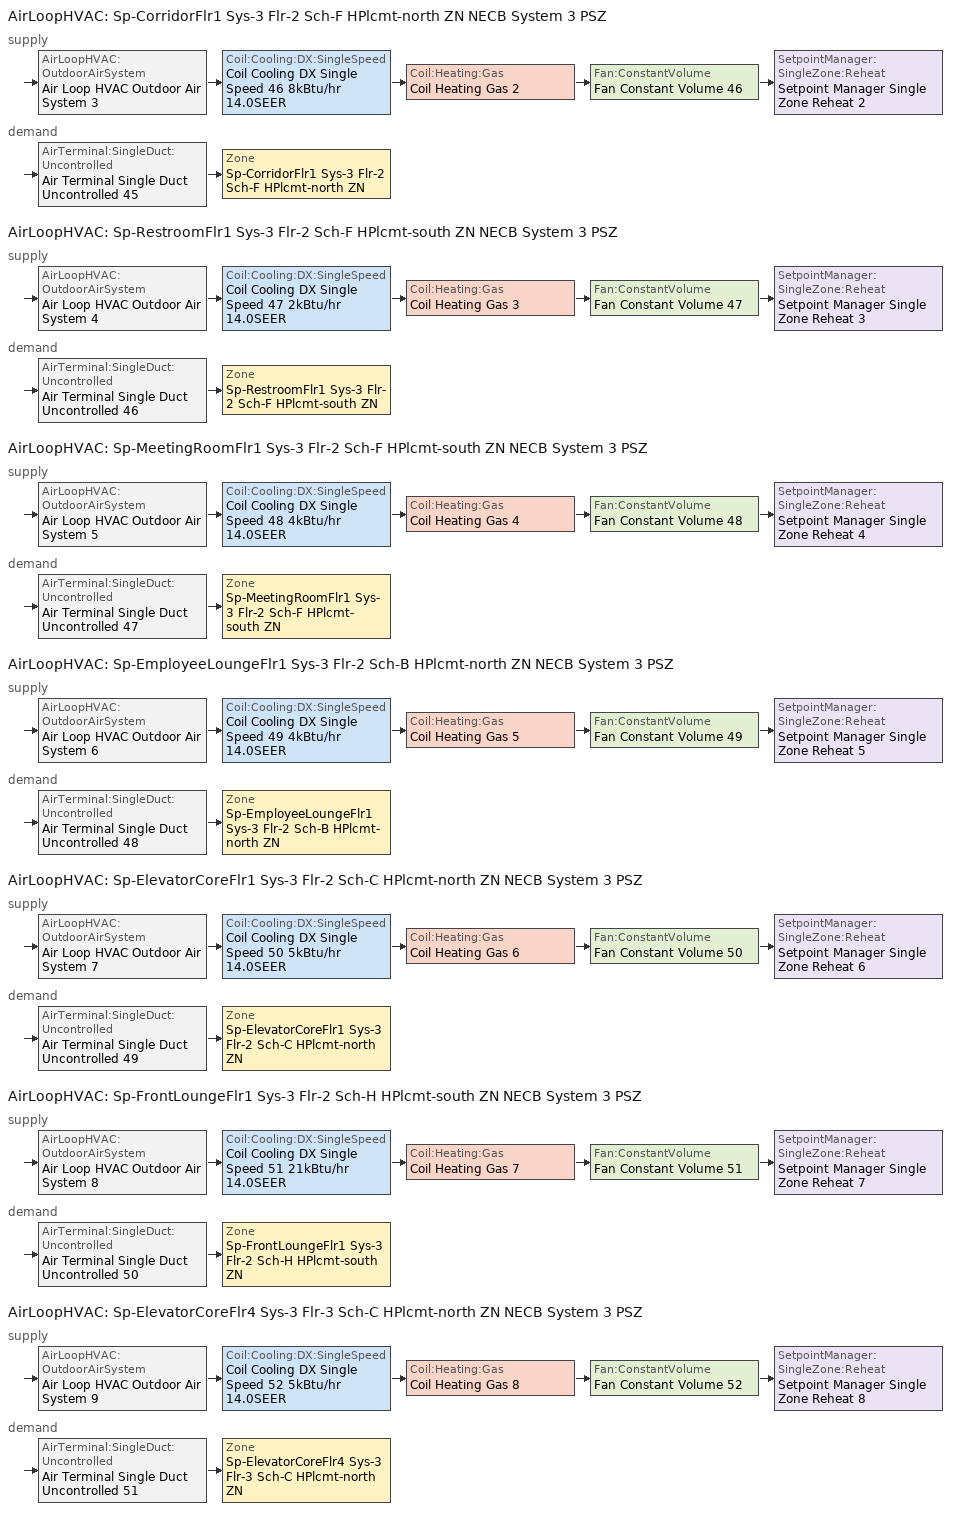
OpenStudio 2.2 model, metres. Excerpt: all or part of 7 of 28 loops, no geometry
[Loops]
AirLoopHVAC 'Sp-CorridorFlr1 Sys-3 Flr-2 Sch-F HPlcmt-north ZN NECB System 3 PSZ'
 supply: AirLoopHVAC:OutdoorAirSystem 'Air Loop HVAC Outdoor Air System 3' > Coil:Cooling:DX:SingleSpeed 'Coil Cooling DX Single Speed 46 8kBtu/hr 14.0SEER' > Coil:Heating:Gas 'Coil Heating Gas 2' > Fan:ConstantVolume 'Fan Constant Volume 46' > SetpointManager:SingleZone:Reheat 'Setpoint Manager Single Zone Reheat 2'
 demand: AirTerminal:SingleDuct:Uncontrolled 'Air Terminal Single Duct Uncontrolled 45' > Zone 'Sp-CorridorFlr1 Sys-3 Flr-2 Sch-F HPlcmt-north ZN'
AirLoopHVAC 'Sp-RestroomFlr1 Sys-3 Flr-2 Sch-F HPlcmt-south ZN NECB System 3 PSZ'
 supply: AirLoopHVAC:OutdoorAirSystem 'Air Loop HVAC Outdoor Air System 4' > Coil:Cooling:DX:SingleSpeed 'Coil Cooling DX Single Speed 47 2kBtu/hr 14.0SEER' > Coil:Heating:Gas 'Coil Heating Gas 3' > Fan:ConstantVolume 'Fan Constant Volume 47' > SetpointManager:SingleZone:Reheat 'Setpoint Manager Single Zone Reheat 3'
 demand: AirTerminal:SingleDuct:Uncontrolled 'Air Terminal Single Duct Uncontrolled 46' > Zone 'Sp-RestroomFlr1 Sys-3 Flr-2 Sch-F HPlcmt-south ZN'
AirLoopHVAC 'Sp-MeetingRoomFlr1 Sys-3 Flr-2 Sch-F HPlcmt-south ZN NECB System 3 PSZ'
 supply: AirLoopHVAC:OutdoorAirSystem 'Air Loop HVAC Outdoor Air System 5' > Coil:Cooling:DX:SingleSpeed 'Coil Cooling DX Single Speed 48 4kBtu/hr 14.0SEER' > Coil:Heating:Gas 'Coil Heating Gas 4' > Fan:ConstantVolume 'Fan Constant Volume 48' > SetpointManager:SingleZone:Reheat 'Setpoint Manager Single Zone Reheat 4'
 demand: AirTerminal:SingleDuct:Uncontrolled 'Air Terminal Single Duct Uncontrolled 47' > Zone 'Sp-MeetingRoomFlr1 Sys-3 Flr-2 Sch-F HPlcmt-south ZN'
AirLoopHVAC 'Sp-EmployeeLoungeFlr1 Sys-3 Flr-2 Sch-B HPlcmt-north ZN NECB System 3 PSZ'
 supply: AirLoopHVAC:OutdoorAirSystem 'Air Loop HVAC Outdoor Air System 6' > Coil:Cooling:DX:SingleSpeed 'Coil Cooling DX Single Speed 49 4kBtu/hr 14.0SEER' > Coil:Heating:Gas 'Coil Heating Gas 5' > Fan:ConstantVolume 'Fan Constant Volume 49' > SetpointManager:SingleZone:Reheat 'Setpoint Manager Single Zone Reheat 5'
 demand: AirTerminal:SingleDuct:Uncontrolled 'Air Terminal Single Duct Uncontrolled 48' > Zone 'Sp-EmployeeLoungeFlr1 Sys-3 Flr-2 Sch-B HPlcmt-north ZN'
AirLoopHVAC 'Sp-ElevatorCoreFlr1 Sys-3 Flr-2 Sch-C HPlcmt-north ZN NECB System 3 PSZ'
 supply: AirLoopHVAC:OutdoorAirSystem 'Air Loop HVAC Outdoor Air System 7' > Coil:Cooling:DX:SingleSpeed 'Coil Cooling DX Single Speed 50 5kBtu/hr 14.0SEER' > Coil:Heating:Gas 'Coil Heating Gas 6' > Fan:ConstantVolume 'Fan Constant Volume 50' > SetpointManager:SingleZone:Reheat 'Setpoint Manager Single Zone Reheat 6'
 demand: AirTerminal:SingleDuct:Uncontrolled 'Air Terminal Single Duct Uncontrolled 49' > Zone 'Sp-ElevatorCoreFlr1 Sys-3 Flr-2 Sch-C HPlcmt-north ZN'
AirLoopHVAC 'Sp-FrontLoungeFlr1 Sys-3 Flr-2 Sch-H HPlcmt-south ZN NECB System 3 PSZ'
 supply: AirLoopHVAC:OutdoorAirSystem 'Air Loop HVAC Outdoor Air System 8' > Coil:Cooling:DX:SingleSpeed 'Coil Cooling DX Single Speed 51 21kBtu/hr 14.0SEER' > Coil:Heating:Gas 'Coil Heating Gas 7' > Fan:ConstantVolume 'Fan Constant Volume 51' > SetpointManager:SingleZone:Reheat 'Setpoint Manager Single Zone Reheat 7'
 demand: AirTerminal:SingleDuct:Uncontrolled 'Air Terminal Single Duct Uncontrolled 50' > Zone 'Sp-FrontLoungeFlr1 Sys-3 Flr-2 Sch-H HPlcmt-south ZN'
AirLoopHVAC 'Sp-ElevatorCoreFlr4 Sys-3 Flr-3 Sch-C HPlcmt-north ZN NECB System 3 PSZ'
 supply: AirLoopHVAC:OutdoorAirSystem 'Air Loop HVAC Outdoor Air System 9' > Coil:Cooling:DX:SingleSpeed 'Coil Cooling DX Single Speed 52 5kBtu/hr 14.0SEER' > Coil:Heating:Gas 'Coil Heating Gas 8' > Fan:ConstantVolume 'Fan Constant Volume 52' > SetpointManager:SingleZone:Reheat 'Setpoint Manager Single Zone Reheat 8'
 demand: AirTerminal:SingleDuct:Uncontrolled 'Air Terminal Single Duct Uncontrolled 51' > Zone 'Sp-ElevatorCoreFlr4 Sys-3 Flr-3 Sch-C HPlcmt-north ZN'
[Sizing:Zone] Zone Cooling Design Supply Air Temperature Input Method=SupplyAirTemperature; Zone Cooling Design Supply Air Temperature {C}=13; Zone Cooling Design Supply Air Temperature Difference {deltaC}=11.11; Zone Heating Design Supply Air Temperature Input Method=SupplyAirTemperature; Zone Heating Design Supply Air Temperature {C}=43; Zone Heating Design Supply Air Temperature Difference {deltaC}=11.11; Zone Cooling Design Supply Air Humidity Ratio {kg-H2O/kg-air}=0.0085; Zone Heating Design Supply Air Humidity Ratio {kg-H2O/kg-air}=0.008; Zone Heating Sizing Factor=1.3; Zone Cooling Sizing Factor=1.1; Cooling Design Air Flow Method=DesignDay; Heating Design Air Flow Method=DesignDay; Account for Dedicated Outdoor Air System=No; Dedicated Outdoor Air System Control Strategy=NeutralSupplyAir; Dedicated Outdoor Air Low Setpoint Temperature for Design {C}=autosize; Dedicated Outdoor Air High Setpoint Temperature for Design {C}=autosize
Sp-CorridorFlr1 Sys-3 Flr-2 Sch-F HPlcmt-north ZN; Sp-RestroomFlr1 Sys-3 Flr-2 Sch-F HPlcmt-south ZN; Sp-MeetingRoomFlr1 Sys-3 Flr-2 Sch-F HPlcmt-south ZN; Sp-EmployeeLoungeFlr1 Sys-3 Flr-2 Sch-B HPlcmt-north ZN; Sp-ElevatorCoreFlr1 Sys-3 Flr-2 Sch-C HPlcmt-north ZN; Sp-FrontLoungeFlr1 Sys-3 Flr-2 Sch-H HPlcmt-south ZN; Sp-ElevatorCoreFlr4 Sys-3 Flr-3 Sch-C HPlcmt-north ZN
[Zone equipment]
Sp-CorridorFlr1 Sys-3 Flr-2 Sch-F HPlcmt-north ZN: Air Terminal Single Duct Uncontrolled 45, Zone HVAC Baseboard Convective Water 45
Sp-RestroomFlr1 Sys-3 Flr-2 Sch-F HPlcmt-south ZN: Air Terminal Single Duct Uncontrolled 46, Zone HVAC Baseboard Convective Water 46
Sp-MeetingRoomFlr1 Sys-3 Flr-2 Sch-F HPlcmt-south ZN: Air Terminal Single Duct Uncontrolled 47, Zone HVAC Baseboard Convective Water 47
Sp-EmployeeLoungeFlr1 Sys-3 Flr-2 Sch-B HPlcmt-north ZN: Air Terminal Single Duct Uncontrolled 48, Zone HVAC Baseboard Convective Water 48
Sp-ElevatorCoreFlr1 Sys-3 Flr-2 Sch-C HPlcmt-north ZN: Air Terminal Single Duct Uncontrolled 49, Zone HVAC Baseboard Convective Water 49
Sp-FrontLoungeFlr1 Sys-3 Flr-2 Sch-H HPlcmt-south ZN: Air Terminal Single Duct Uncontrolled 50, Zone HVAC Baseboard Convective Water 50
Sp-ElevatorCoreFlr4 Sys-3 Flr-3 Sch-C HPlcmt-north ZN: Air Terminal Single Duct Uncontrolled 51, Zone HVAC Baseboard Convective Water 51
[AirLoopHVAC] Availability Schedule=Always On Discrete; Design Supply Air Flow Rate {m3/s}=AutoSize
Sp-CorridorFlr1 Sys-3 Flr-2 Sch-F HPlcmt-north ZN NECB System 3 PSZ; Sp-RestroomFlr1 Sys-3 Flr-2 Sch-F HPlcmt-south ZN NECB System 3 PSZ; Sp-MeetingRoomFlr1 Sys-3 Flr-2 Sch-F HPlcmt-south ZN NECB System 3 PSZ; Sp-EmployeeLoungeFlr1 Sys-3 Flr-2 Sch-B HPlcmt-north ZN NECB System 3 PSZ; Sp-ElevatorCoreFlr1 Sys-3 Flr-2 Sch-C HPlcmt-north ZN NECB System 3 PSZ; Sp-FrontLoungeFlr1 Sys-3 Flr-2 Sch-H HPlcmt-south ZN NECB System 3 PSZ; Sp-ElevatorCoreFlr4 Sys-3 Flr-3 Sch-C HPlcmt-north ZN NECB System 3 PSZ
[Sizing:System] Type of Load to Size On=Sensible; Design Outdoor Air Flow Rate {m3/s}=Autosize; Minimum System Air Flow Ratio=1; Preheat Design Temperature {C}=7; Preheat Design Humidity Ratio {kg-H2O/kg-Air}=0.008; Precool Design Temperature {C}=13; Precool Design Humidity Ratio {kg-H2O/kg-Air}=0.008; Central Cooling Design Supply Air Temperature {C}=13; Central Heating Design Supply Air Temperature {C}=43; Sizing Option=NonCoincident; 100% Outdoor Air in Cooling=No; 100% Outdoor Air in Heating=No; Central Cooling Design Supply Air Humidity Ratio {kg-H2O/kg-Air}=0.0085; Central Heating Design Supply Air Humidity Ratio {kg-H2O/kg-Air}=0.008; Cooling Design Air Flow Method=DesignDay; Cooling Design Air Flow Rate {m3/s}=0; Heating Design Air Flow Method=DesignDay; Heating Design Air Flow Rate {m3/s}=0; System Outdoor Air Method=ZoneSum; Zone Maximum Outdoor Air Fraction=1; Cooling Supply Air Flow Rate Per Floor Area {m3/s-m2}=0.00996765; Cooling Fraction of Autosized Cooling Supply Air Flow Rate=1; Cooling Supply Air Flow Rate Per Unit Cooling Capacity {m3/s-W}=3.94755e-05; Heating Supply Air Flow Rate Per Floor Area {m3/s-m2}=0.00996765; Heating Fraction of Autosized Heating Supply Air Flow Rate=1; Heating Fraction of Autosized Cooling Supply Air Flow Rate=1; Heating Supply Air Flow Rate Per Unit Heating Capacity {m3/s-W}=3.15882e-05; Cooling Design Capacity Method=CoolingDesignCapacity; Cooling Design Capacity {W}=autosize; Cooling Design Capacity Per Floor Area {W/m2}=234.7; Fraction of Autosized Cooling Design Capacity=1; Heating Design Capacity Method=HeatingDesignCapacity; Heating Design Capacity {W}=autosize; Heating Design Capacity Per Floor Area {W/m2}=157; Fraction of Autosized Heating Design Capacity=1; Central Cooling Capacity Control Method=OnOff
Sp-CorridorFlr1 Sys-3 Flr-2 Sch-F HPlcmt-north ZN NECB System 3 PSZ; Sp-RestroomFlr1 Sys-3 Flr-2 Sch-F HPlcmt-south ZN NECB System 3 PSZ; Sp-MeetingRoomFlr1 Sys-3 Flr-2 Sch-F HPlcmt-south ZN NECB System 3 PSZ; Sp-EmployeeLoungeFlr1 Sys-3 Flr-2 Sch-B HPlcmt-north ZN NECB System 3 PSZ; Sp-ElevatorCoreFlr1 Sys-3 Flr-2 Sch-C HPlcmt-north ZN NECB System 3 PSZ; Sp-FrontLoungeFlr1 Sys-3 Flr-2 Sch-H HPlcmt-south ZN NECB System 3 PSZ; Sp-ElevatorCoreFlr4 Sys-3 Flr-3 Sch-C HPlcmt-north ZN NECB System 3 PSZ
[Fan:ConstantVolume] Availability Schedule=Always On Discrete; Fan Efficiency=0.39975; Pressure Rise {Pa}=640; Maximum Flow Rate {m3/s}=AutoSize; Motor Efficiency=0.615
Fan Constant Volume 46; Fan Constant Volume 47; Fan Constant Volume 48; Fan Constant Volume 49; Fan Constant Volume 50; Fan Constant Volume 51; Fan Constant Volume 52
[Coil:Cooling:DX:SingleSpeed] Availability Schedule=Always On Discrete; Rated Total Cooling Capacity {W}=autosize; Rated Sensible Heat Ratio=autosize; Rated COP {W/W}=3.8248; Rated Air Flow Rate {m3/s}=autosize; Rated Evaporator Fan Power Per Volume Flow Rate {W/(m3/s)}=773.3; Condenser Type=AirCooled; Evaporative Condenser Effectiveness=0; Evaporative Condenser Air Flow Rate {m3/s}=Autosize; Evaporative Condenser Pump Rated Power Consumption {W}=Autosize; Crankcase Heater Capacity {W}=0; Maximum Outdoor Dry-Bulb Temperature for Crankcase Heater Operation {C}=0; Basin Heater Capacity {W/K}=0; Basin Heater Setpoint Temperature {C}=10
Name | Total Cooling Capacity Function of Temperature Curve | Total Cooling Capacity Function of Flow Fraction Curve | Energy Input Ratio Function of Temperature Curve | Energy Input Ratio Function of Flow Fraction Curve | Part Load Fraction Correlation Curve
Coil Cooling DX Single Speed 46 8kBtu/hr 14.0SEER | DXCOOL-NECB2011-REF-CAPFT 40 | DXCOOL-NECB2011-REF-CAPFFLOW 40 | DXCOOL-NECB2011-REF-COOLEIRFT 40 | DXCOOL-NECB2011-REF-COOLEIRFFLOW 40 | DXCOOL-NECB2011-REF-COOLPLFFPLR 40
Coil Cooling DX Single Speed 47 2kBtu/hr 14.0SEER | DXCOOL-NECB2011-REF-CAPFT 41 | DXCOOL-NECB2011-REF-CAPFFLOW 41 | DXCOOL-NECB2011-REF-COOLEIRFT 41 | DXCOOL-NECB2011-REF-COOLEIRFFLOW 41 | DXCOOL-NECB2011-REF-COOLPLFFPLR 41
Coil Cooling DX Single Speed 48 4kBtu/hr 14.0SEER | DXCOOL-NECB2011-REF-CAPFT 42 | DXCOOL-NECB2011-REF-CAPFFLOW 42 | DXCOOL-NECB2011-REF-COOLEIRFT 42 | DXCOOL-NECB2011-REF-COOLEIRFFLOW 42 | DXCOOL-NECB2011-REF-COOLPLFFPLR 42
Coil Cooling DX Single Speed 49 4kBtu/hr 14.0SEER | DXCOOL-NECB2011-REF-CAPFT 43 | DXCOOL-NECB2011-REF-CAPFFLOW 43 | DXCOOL-NECB2011-REF-COOLEIRFT 43 | DXCOOL-NECB2011-REF-COOLEIRFFLOW 43 | DXCOOL-NECB2011-REF-COOLPLFFPLR 43
Coil Cooling DX Single Speed 50 5kBtu/hr 14.0SEER | DXCOOL-NECB2011-REF-CAPFT 45 | DXCOOL-NECB2011-REF-CAPFFLOW 45 | DXCOOL-NECB2011-REF-COOLEIRFT 45 | DXCOOL-NECB2011-REF-COOLEIRFFLOW 45 | DXCOOL-NECB2011-REF-COOLPLFFPLR 45
Coil Cooling DX Single Speed 51 21kBtu/hr 14.0SEER | DXCOOL-NECB2011-REF-CAPFT 46 | DXCOOL-NECB2011-REF-CAPFFLOW 46 | DXCOOL-NECB2011-REF-COOLEIRFT 46 | DXCOOL-NECB2011-REF-COOLEIRFFLOW 46 | DXCOOL-NECB2011-REF-COOLPLFFPLR 46
Coil Cooling DX Single Speed 52 5kBtu/hr 14.0SEER | DXCOOL-NECB2011-REF-CAPFT 47 | DXCOOL-NECB2011-REF-CAPFFLOW 47 | DXCOOL-NECB2011-REF-COOLEIRFT 47 | DXCOOL-NECB2011-REF-COOLEIRFFLOW 47 | DXCOOL-NECB2011-REF-COOLPLFFPLR 47
[Controller:OutdoorAir] Minimum Outdoor Air Flow Rate {m3/s}=0; Maximum Outdoor Air Flow Rate {m3/s}=Autosize; Economizer Control Type=NoEconomizer; Economizer Control Action Type=ModulateFlow; Economizer Maximum Limit Dry-Bulb Temperature {C}=28; Economizer Maximum Limit Enthalpy {J/kg}=64000; Economizer Minimum Limit Dry-Bulb Temperature {C}=-100; Lockout Type=NoLockout; Minimum Limit Type=FixedMinimum; Minimum Outdoor Air Schedule=Always On Discrete; High Humidity Control=No; Heat Recovery Bypass Control Type=BypassWhenWithinEconomizerLimits
Name | Controller Mechanical Ventilation
Controller Outdoor Air 3 | Controller Mechanical Ventilation 3
Controller Outdoor Air 4 | Controller Mechanical Ventilation 4
Controller Outdoor Air 5 | Controller Mechanical Ventilation 5
Controller Outdoor Air 6 | Controller Mechanical Ventilation 6
Controller Outdoor Air 7 | Controller Mechanical Ventilation 7
Controller Outdoor Air 8 | Controller Mechanical Ventilation 8
Controller Outdoor Air 9 | Controller Mechanical Ventilation 9
[Controller:MechanicalVentilation] Availability Schedule=Always On Discrete; System Outdoor Air Method=ZoneSum
Controller Mechanical Ventilation 3; Controller Mechanical Ventilation 4; Controller Mechanical Ventilation 5; Controller Mechanical Ventilation 6; Controller Mechanical Ventilation 7; Controller Mechanical Ventilation 8; Controller Mechanical Ventilation 9
[AirLoopHVAC:OutdoorAirSystem]
Name | Controller
Air Loop HVAC Outdoor Air System 3 | Controller Outdoor Air 3
Air Loop HVAC Outdoor Air System 4 | Controller Outdoor Air 4
Air Loop HVAC Outdoor Air System 5 | Controller Outdoor Air 5
Air Loop HVAC Outdoor Air System 6 | Controller Outdoor Air 6
Air Loop HVAC Outdoor Air System 7 | Controller Outdoor Air 7
Air Loop HVAC Outdoor Air System 8 | Controller Outdoor Air 8
Air Loop HVAC Outdoor Air System 9 | Controller Outdoor Air 9
[AirTerminal:SingleDuct:Uncontrolled] Availability Schedule=Always On Discrete; Maximum Air Flow Rate {m3/s}=AutoSize
Air Terminal Single Duct Uncontrolled 45; Air Terminal Single Duct Uncontrolled 46; Air Terminal Single Duct Uncontrolled 47; Air Terminal Single Duct Uncontrolled 48; Air Terminal Single Duct Uncontrolled 49; Air Terminal Single Duct Uncontrolled 50; Air Terminal Single Duct Uncontrolled 51
[Coil:Heating:Gas] Availability Schedule=Always On Discrete; Gas Burner Efficiency=0.8; Nominal Capacity {W}=AutoSize; Parasitic Electric Load {W}=0; Parasitic Gas Load {W}=0
Coil Heating Gas 2; Coil Heating Gas 3; Coil Heating Gas 4; Coil Heating Gas 5; Coil Heating Gas 6; Coil Heating Gas 7; Coil Heating Gas 8
[SetpointManager:SingleZone:Reheat] Minimum Supply Air Temperature {C}=13; Maximum Supply Air Temperature {C}=43
Name | Control Zone
Setpoint Manager Single Zone Reheat 2 | Sp-CorridorFlr1 Sys-3 Flr-2 Sch-F HPlcmt-north ZN
Setpoint Manager Single Zone Reheat 3 | Sp-RestroomFlr1 Sys-3 Flr-2 Sch-F HPlcmt-south ZN
Setpoint Manager Single Zone Reheat 4 | Sp-MeetingRoomFlr1 Sys-3 Flr-2 Sch-F HPlcmt-south ZN
Setpoint Manager Single Zone Reheat 5 | Sp-EmployeeLoungeFlr1 Sys-3 Flr-2 Sch-B HPlcmt-north ZN
Setpoint Manager Single Zone Reheat 6 | Sp-ElevatorCoreFlr1 Sys-3 Flr-2 Sch-C HPlcmt-north ZN
Setpoint Manager Single Zone Reheat 7 | Sp-FrontLoungeFlr1 Sys-3 Flr-2 Sch-H HPlcmt-south ZN
Setpoint Manager Single Zone Reheat 8 | Sp-ElevatorCoreFlr4 Sys-3 Flr-3 Sch-C HPlcmt-north ZN
[Schedule:Constant]
Always On Discrete: Value=1
[Curve:Biquadratic] Minimum Value of x=13; Maximum Value of x=24; Minimum Value of y=24; Maximum Value of y=46
Name | Coefficient1 Constant | Coefficient2 x | Coefficient3 x**2 | Coefficient4 y | Coefficient5 y**2 | Coefficient6 x*y
DXCOOL-NECB2011-REF-CAPFT 40; DXCOOL-NECB2011-REF-CAPFT 41; DXCOOL-NECB2011-REF-CAPFT 42; DXCOOL-NECB2011-REF-CAPFT 43; DXCOOL-NECB2011-REF-CAPFT 45; DXCOOL-NECB2011-REF-CAPFT 46; DXCOOL-NECB2011-REF-CAPFT 47 | 0.867905 | 0.0142459 | 0.00055436 | -0.0075575 | 3.3e-05 | -0.0001918
DXCOOL-NECB2011-REF-COOLEIRFT 40; DXCOOL-NECB2011-REF-COOLEIRFT 41; DXCOOL-NECB2011-REF-COOLEIRFT 42; DXCOOL-NECB2011-REF-COOLEIRFT 43; DXCOOL-NECB2011-REF-COOLEIRFT 45; DXCOOL-NECB2011-REF-COOLEIRFT 46; DXCOOL-NECB2011-REF-COOLEIRFT 47 | 0.116936 | 0.0284933 | -0.0004112 | 0.0214108 | 0.00016103 | -0.0006791
[Curve:Quadratic] Coefficient1 Constant=1; Coefficient2 x=0; Coefficient3 x**2=0; Minimum Value of x=0; Maximum Value of x=1
DXCOOL-NECB2011-REF-CAPFFLOW 40; DXCOOL-NECB2011-REF-COOLEIRFFLOW 40; DXCOOL-NECB2011-REF-CAPFFLOW 41; DXCOOL-NECB2011-REF-COOLEIRFFLOW 41; DXCOOL-NECB2011-REF-CAPFFLOW 42; DXCOOL-NECB2011-REF-COOLEIRFFLOW 42; DXCOOL-NECB2011-REF-CAPFFLOW 43; DXCOOL-NECB2011-REF-COOLEIRFFLOW 43; DXCOOL-NECB2011-REF-CAPFFLOW 45; DXCOOL-NECB2011-REF-COOLEIRFFLOW 45; DXCOOL-NECB2011-REF-CAPFFLOW 46; DXCOOL-NECB2011-REF-COOLEIRFFLOW 46; DXCOOL-NECB2011-REF-CAPFFLOW 47; DXCOOL-NECB2011-REF-COOLEIRFFLOW 47
[Curve:Cubic] Coefficient1 Constant=0.0277; Coefficient2 x=4.9151; Coefficient3 x**2=-8.184; Coefficient4 x**3=4.2702; Minimum Value of x=0.7; Maximum Value of x=1
DXCOOL-NECB2011-REF-COOLPLFFPLR 40; DXCOOL-NECB2011-REF-COOLPLFFPLR 41; DXCOOL-NECB2011-REF-COOLPLFFPLR 42; DXCOOL-NECB2011-REF-COOLPLFFPLR 43; DXCOOL-NECB2011-REF-COOLPLFFPLR 45; DXCOOL-NECB2011-REF-COOLPLFFPLR 46; DXCOOL-NECB2011-REF-COOLPLFFPLR 47
